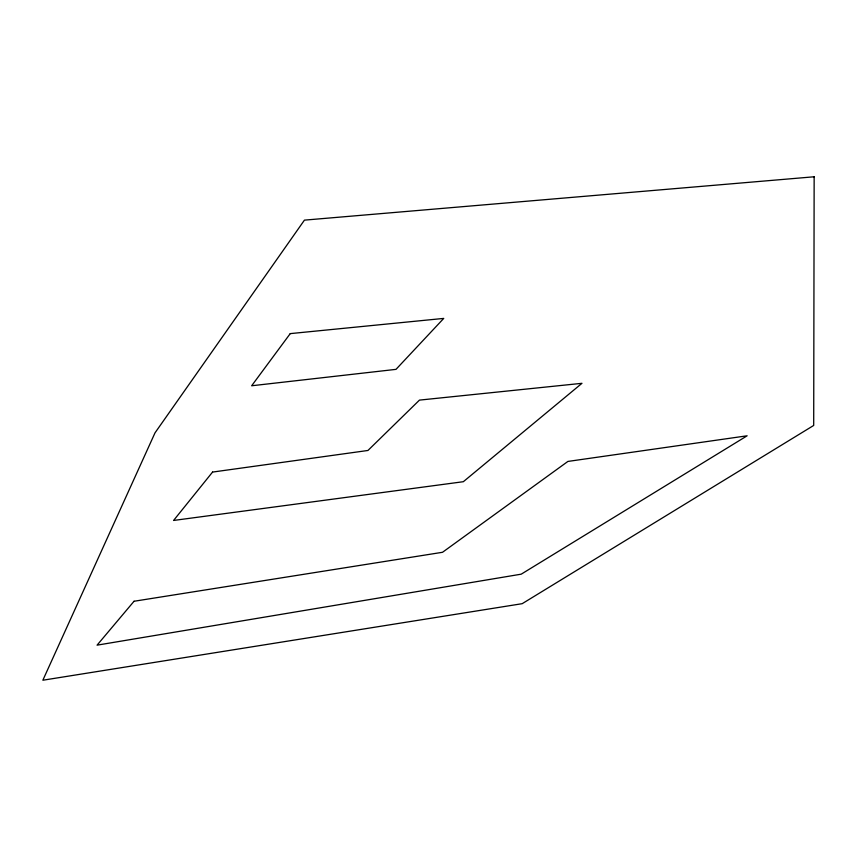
<?xml version="1.0" encoding="UTF-8"?>
<svg xmlns="http://www.w3.org/2000/svg" width="857" height="857" viewBox="0 0 857 857"><rect width="100%" height="100%" fill="white"/><g stroke="black" fill="none" stroke-linecap="round" stroke-linejoin="round"><path stroke-width="1.29" d="M814.15 176.778L813.7 425.447L522.181 603.682L42.85 680.222L155.01 432.849L304.439 220.131L814.15 176.778M290.244 333.619L251.658 385.768L396.009 369.356L443.733 318.408L290.244 333.619M212.557 472.078L173.575 520.456L463.337 481.709L581.967 383.315L419.459 400.112L367.942 450.471L212.557 472.078M134.046 601.26L97.066 645.16L521.217 574.169L747.133 435.795L567.912 461.43L442.523 552.283L134.046 601.26"/></g></svg>
